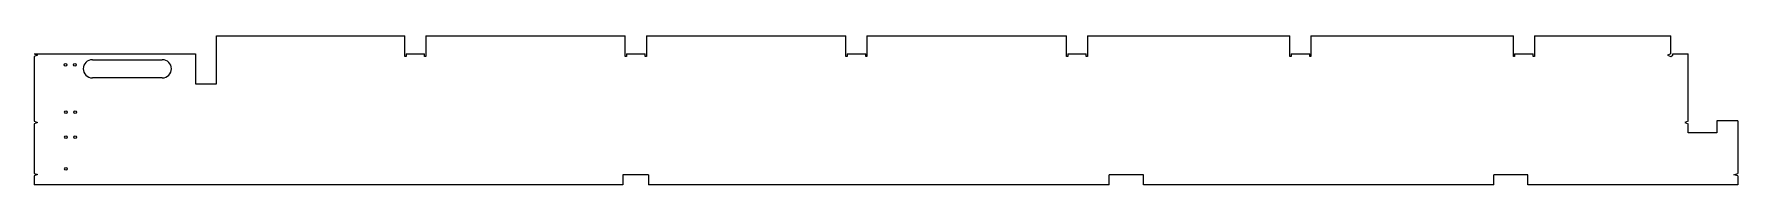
# Model space of a CAD drawing. Extents: x -3 to 4117, y 64 to 425.
import ezdxf

# ---------------------------------------------------------------- set-up
doc = ezdxf.new("R2010")
doc.units = 0
doc.header["$MEASUREMENT"] = 0
doc.layers.get('0').update_dxf_attribs({"linetype": 'CONTINUOUS'})

msp = doc.modelspace()

# ---------------------------------------------------------------- linework, layer by layer
for p, q in [((438.4, 424.8), (893.7, 424.8)), ((438.4, 308.8), (438.4, 424.8)), ((893.7, 374.8), (893.7, 424.8)), ((944.7, 424.8), (1427, 424.8)), ((944.7, 424.8), (944.7, 374.8)), ((1427, 374.8), (1427, 424.8)), ((1478, 424.8), (1960.3, 424.8)), ((1478, 424.8), (1478, 374.8)), ((1960.3, 374.8), (1960.3, 424.8)), ((2011.3, 424.8), (2493.6, 424.8)), ((2011.3, 424.8), (2011.3, 374.8)), ((2493.6, 374.8), (2493.6, 424.8)), ((2544.6, 424.8), (3033.9, 424.8)), ((2544.6, 424.8), (2544.6, 374.8)), ((3033.9, 374.8), (3033.9, 424.8)), ((3084.9, 424.8), (3574.2, 424.8)), ((3084.9, 424.8), (3084.9, 374.8)), ((3574.2, 374.8), (3574.2, 424.8)), ((3625.2, 424.8), (3625.2, 374.8)), ((3625.2, 424.8), (3954.7, 424.8)), ((3954.7, 381.3), (3954.7, 424.8)), ((-2.6, 381.8), (387.4, 381.8)), ((-2.6, 381.8), (-2.6, 381.3)), ((-2.6, 381.3), (5.4, 378.3)), ((5.4, 378.3), (-2.6, 375.3)), ((-2.6, 375.3), (-2.6, 218.3)), ((387.4, 381.8), (387.4, 308.8)), ((896.7, 374.8), (893.7, 374.8)), ((896.7, 381.8), (941.7, 381.8)), ((896.7, 381.8), (896.7, 374.8)), ((941.7, 374.8), (941.7, 381.8)), ((944.7, 374.8), (941.7, 374.8)), ((1430, 374.8), (1427, 374.8)), ((1430, 381.8), (1475, 381.8)), ((1430, 381.8), (1430, 374.8)), ((1475, 374.8), (1475, 381.8)), ((1478, 374.8), (1475, 374.8)), ((1963.3, 374.8), (1960.3, 374.8)), ((1963.3, 381.8), (2008.3, 381.8)), ((1963.3, 381.8), (1963.3, 374.8)), ((2008.3, 374.8), (2008.3, 381.8)), ((2011.3, 374.8), (2008.3, 374.8)), ((2496.6, 374.8), (2493.6, 374.8)), ((2496.6, 381.8), (2541.6, 381.8)), ((2496.6, 381.8), (2496.6, 374.8)), ((2541.6, 374.8), (2541.6, 381.8)), ((2544.6, 374.8), (2541.6, 374.8)), ((3036.9, 374.8), (3033.9, 374.8)), ((3036.9, 381.8), (3081.9, 381.8)), ((3036.9, 381.8), (3036.9, 374.8)), ((3081.9, 374.8), (3081.9, 381.8)), ((3084.9, 374.8), (3081.9, 374.8)), ((3577.2, 374.8), (3574.2, 374.8)), ((3577.2, 381.8), (3622.2, 381.8)), ((3577.2, 381.8), (3577.2, 374.8)), ((3622.2, 374.8), (3622.2, 381.8)), ((3625.2, 374.8), (3622.2, 374.8)), ((3954.7, 381.3), (3946.7, 378.3)), ((3946.7, 378.3), (3954.7, 375.3)), ((3954.7, 375.3), (3960, 378.3)), ((3960, 381.8), (3997.2, 381.8)), ((3960, 378.3), (3960, 381.8)), ((3997.2, 218.3), (3997.2, 381.8)), ((138.3, 367.3), (307.4, 367.3)), ((307.4, 323.3), (138.3, 323.3)), ((387.4, 308.8), (438.4, 308.8)), ((-2.6, 218.3), (5.4, 215.3)), ((5.4, 215.3), (-2.6, 212.3)), ((-2.6, 212.3), (-2.6, 91.7)), ((3997.2, 218.3), (3989.2, 215.3)), ((3989.2, 215.3), (3997.2, 212.3)), ((3997.2, 189.8), (3997.2, 212.3)), ((4117.2, 218.8), (4065.8, 218.8)), ((4065.8, 218.8), (4065.8, 189.8)), ((4117.2, 218.8), (4117.2, 91.7)), ((4065.8, 189.8), (3997.2, 189.8)), ((-2.6, 91.7), (5.3, 88.8)), ((5.3, 88.8), (-2.6, 85.8)), ((-2.6, 85.8), (-2.6, 63.8)), ((1482.7, 88.7), (1420.7, 88.7)), ((1420.7, 88.7), (1420.7, 63.7)), ((1482.7, 88.7), (1482.7, 63.7)), ((2679.6, 88.7), (2596.6, 88.7)), ((2596.6, 63.7), (2596.6, 88.7)), ((2679.6, 63.7), (2679.6, 88.7)), ((3609.6, 88.7), (3526.6, 88.7)), ((3526.6, 63.7), (3526.6, 88.7)), ((3609.6, 63.7), (3609.6, 88.7)), ((4107.2, 88.7), (4117.2, 91.7)), ((4117.2, 85.7), (4107.2, 88.7)), ((4117.2, 85.7), (4117.2, 63.7)), ((1420.7, 63.7), (-2.6, 63.8)), ((2596.6, 63.7), (1482.7, 63.7)), ((3526.6, 63.7), (2679.6, 63.7)), ((4117.2, 63.7), (3609.6, 63.7))]:
    msp.add_line(p, q)
for centre in [(73.4, 355), (95.9, 355), (74.5, 240.3), (97, 240.3), (74.5, 179.6), (97, 179.6), (74.5, 102.6)]:
    msp.add_circle(centre, 3.25)
for centre, start, end in [((138.3, 345.3), 90, 270), ((307.4, 345.3), 270, 90)]:
    msp.add_arc(centre, 22, start, end)

doc.saveas('drawing.dxf')
